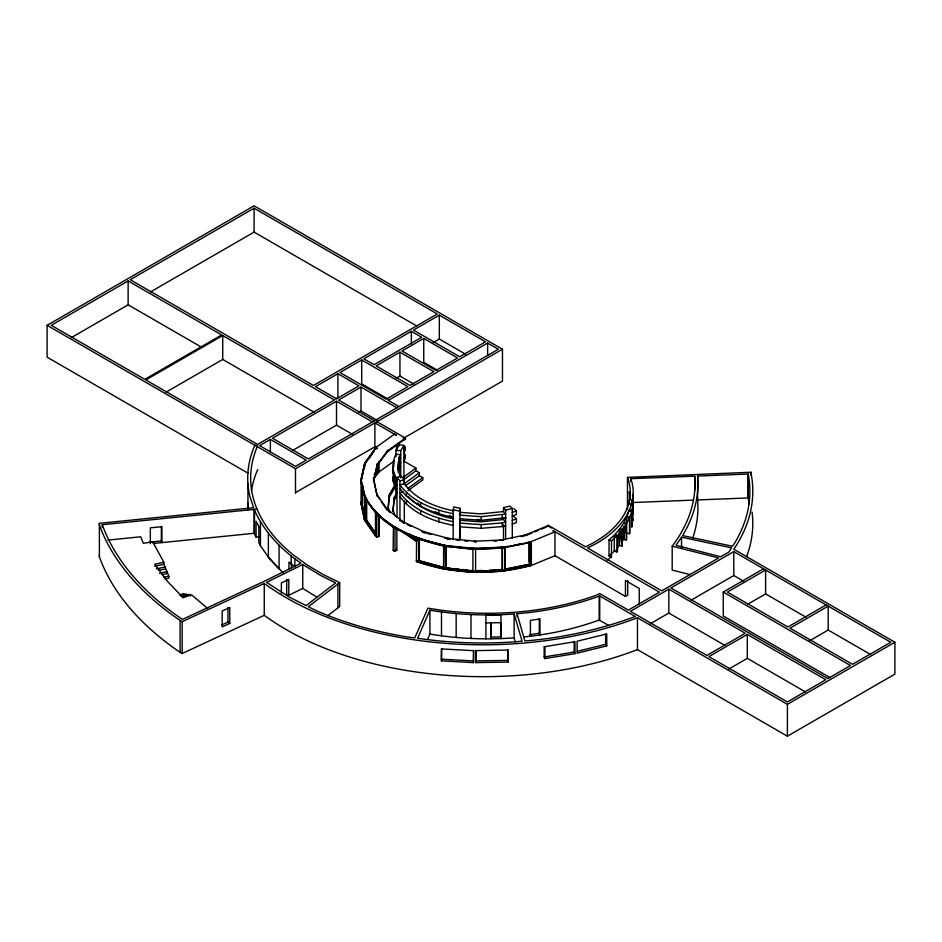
<?xml version="1.0" encoding="UTF-8"?>
<svg xmlns="http://www.w3.org/2000/svg" width="942" height="942" viewBox="0 0 942 942"><rect width="100%" height="100%" fill="white"/><g stroke="black" fill="none" stroke-linecap="round" stroke-linejoin="round"><path stroke-width="1.41" d="M526.872 542.592L529.993 542.557L502.357 548.114L472.908 549.257L443.6 545.936L416.399 538.388L393.167 527.131L376.776 514.261L365.213 498.212L361.092 481.174L364.707 464.3L361.422 479.631M364.907 516.122L362.223 503.393L361.092 503.475L361.104 501.921L364.53 519.018L377.024 537.258L379.131 536.363L379.131 514.709M622.109 530.122L617.94 535.397L614.891 534.503L619.341 529.486L622.109 530.122L622.003 546.125L619.341 545.418L617.563 547.432M630.08 503.77L633 503.746L633.142 498.082L633.142 514.014L633.024 513.131M633 519.725L632.989 520.62L632.635 494.35M609.027 555.921L609.027 539.978L614.243 535.221L616.892 536.01L611.488 540.885L611.488 556.828L609.027 555.921L614.243 551.164L616.892 551.941L617.493 551.2L617.94 535.397M394.922 484.871L389.411 494.409L388.116 507.185L389.906 512.33M388.269 508.48L389.411 494.409M397.018 484.918C392.531 475.533 390.942 463.747 395.934 454.291L400.727 454.68L399.137 457.294L397.712 468.621L400.609 477.57M392.92 472.743L393.214 470.058M393.52 467.385L394.274 460.685M397.018 492.96L392.92 480.785L393.367 473.096M392.92 480.785L393.214 478.112M392.92 511.341L394.274 497.317L395.934 494.526M393.073 510.988L394.274 497.317M398.066 469.457L399.137 457.294M398.242 472.342L399.137 465.254L400.727 462.64L398.336 462.451M398.784 471.765L399.137 465.254M473.732 650.333L473.461 662.626L441.409 660.848L441.68 648.555M626.689 533.254L629.527 533.667L629.774 532.937L629.774 517.005L626.96 516.522L628.879 511L631.776 511.259L631.776 527.19L631.941 526.307L631.941 510.364L632.989 504.688L630.057 504.582M296.542 492.018L374.892 446.779L374.892 422.887L396.582 435.392L394.498 434.132L376.341 447.167L364.707 463.499L361.092 480.373L365.213 497.411L365.213 520.514L366.261 520.267L376.388 535.009L375.481 535.221L364.53 519.018L365.508 518.948M459.543 539.66L460.167 508.374L453.844 506.89L453.196 509.704L453.196 539.625M460.167 508.374L459.543 515.144L481.256 516.675L505.642 514.085L503.511 511.565L503.511 507.585L509.681 506.101L512.295 508.456L512.295 538.377M361.092 481.174C366.214 521.821 410.995 539.189 446.143 546.407L446.355 545.759L446.143 568.709L416.399 560.69L443.6 568.238L472.908 571.558L504.971 570.145L529.993 564.929L529.663 542.027M472.908 549.257L472.908 572.359L502.357 571.217L531.335 565.435L554.968 555.733L625.453 596.427L627.725 595.108L627.725 580.625M365.213 497.411C381.628 526.507 415.081 539.13 446.143 545.606L446.143 568.709L473.084 571.005L446.355 568.073M629.774 517.005L631.776 511.259M429.893 610.169L417.6 638.287C452.136 643.304 487.32 644.399 522.08 641.196L514.144 613.96C486.048 616.009 457.682 614.855 429.893 610.169L429.893 634.072L427.55 639.43M403.918 449.44L405.225 446.732L405.225 450.394L403.918 453.102M403.918 457.412L405.225 454.692L405.225 458.365L403.918 461.085M626.689 517.323L623.898 522.716L626.701 523.199L629.527 517.735L626.689 517.323L626.701 539.142L626.265 539.99L623.498 539.436L622.038 541.532M389.411 497.117L395.605 486.378M395.934 456.682L395.934 450.3L399.243 444.706L403.918 445.46L403.918 484.023M394.274 500.273L395.934 497.47L395.934 485.942M400.727 477.782L400.727 450.688L403.918 445.46M399.137 460.956L400.727 458.342M399.137 468.939L400.727 466.314M681.549 537.175L676.003 545.288L720.748 556.769L728.837 552.094L731.569 547.844L681.549 537.175L681.549 548.421M622.58 529.357L626.159 524.117L623.498 523.505L619.86 528.733L622.58 529.357L622.003 546.125L619.777 532.254M368.287 459.26L371.701 454.48M374.315 450.771L365.732 462.863M376.706 465.383L387.868 450.3M376.706 466.184L387.868 451.1M374.115 474.78L375.846 472.437M374.563 474.898L377.165 471.389L377.165 464.406M373.315 478.736L378.507 471.718L378.507 461.957M373.738 478.948L378.884 471.989L394.215 460.991M418.66 539.213L419.343 538.365L419.343 560.667M419.131 538.624L418.66 561.514L418.66 538.412M444.212 545.171L443.6 545.936L443.6 569.039L472.908 572.359M443.6 568.238L444.012 545.418L428.81 541.261M611.488 556.828L607.166 560.196M545.995 527.343L548.209 525.295L585.512 546.831A121.659 70.238 0 0 0 627.466 477.382L750.939 472.248L751.139 473.932A274.522 158.492 0 0 1 733.794 549.245L894.9 642.256L894.9 674.119L787.406 736.185L637.451 649.615A278.067 160.54 0 0 1 264.266 615.303L182.171 653.536L180.11 652.347A373.197 215.459 0 0 1 99.393 556.899L99.369 523.34L253.586 507.714L249.948 496.658A231.273 133.529 0 0 1 254.858 445.272L257.696 445.684A228.353 131.833 0 0 0 293.657 555.179L307.433 565.176L322.835 574.361L339.697 582.639L308.328 606.719L315.111 610.133A275.158 158.857 0 0 0 406.249 636.816L414.751 637.911L427.927 608.12A204.061 117.821 0 0 0 597.593 594.732L599.665 593.531L628.361 610.11L659.459 592.153L552.895 530.57L554.968 531.83L554.968 555.733M327.663 615.75L339.697 606.542L339.697 582.639M403.211 477.394L415.893 468.056L403.576 460.944M403.211 480.102L415.893 470.764L415.893 468.056M403.211 484.459L419.343 472.754L415.893 470.764M405.507 485.731L419.343 475.71L419.343 472.754M386.491 451.618L404.177 438.925L404.177 439.714L386.491 452.419M407.815 488.368L422.793 477.7L419.343 475.71M407.815 490.676L422.793 480.008L422.793 477.7M396.865 528.38L396.865 550.046L395.004 551.353L393.167 550.234L393.415 527.025M416.6 538.247L416.399 561.491L417.53 561.974C454.115 574.302 494.091 575.68 531.335 565.435L531.335 541.532L554.968 531.83M248.358 473.379L47.1 357.183L47.1 325.32L254.093 205.815L502.475 349.223L502.475 381.086L403.423 438.277M128.136 280.928L51.245 325.32L144.809 379.343L221.7 334.94L128.136 280.928L128.136 304.819L201.47 347.162M254.093 208.206L130.231 279.715L313.415 385.478L437.276 313.969L254.093 208.206L254.093 232.109L416.917 326.12M71.415 337.577L128.136 304.819M150.449 291.938L254.093 232.109M222.736 335.54L145.833 379.932L257.543 444.424L334.434 400.032L222.736 335.54L222.736 359.444L314.133 412.207M166.004 392.19L222.736 359.444M337.895 373.703L315.464 386.656L336.529 398.819L358.961 385.867L337.895 373.703L337.895 397.606L335.411 399.043M361.704 359.962L339.968 372.514L386.173 399.184L407.91 386.644L361.704 359.962L361.704 383.865L387.927 399.008M411.348 331.301L363.765 358.772L374.104 364.731L421.675 337.271L411.348 331.301L411.348 343.96M439.325 315.146L413.444 330.089L459.661 356.771L485.53 341.828L439.325 315.146L439.325 339.049L465.548 354.192M399.95 352.167L376.141 365.908L409.982 385.443L433.791 371.701L399.95 352.167L399.95 376.07L413.738 384.03M423.747 338.425L402.022 350.977L435.852 370.512L457.588 357.96L423.747 338.425L423.747 362.329L437.535 370.288M433.167 342.605L439.325 339.049M270.378 439.408L259.615 445.625L295.494 466.337L306.256 460.12L270.378 439.408L270.378 452.066M372.384 421.934L336.506 401.221L272.45 438.207L308.328 458.931L498.342 349.223L487.626 343.041L388.269 400.397L398.984 406.579M396.876 407.792L361.01 387.08L338.602 400.02L374.48 420.733M396.193 378.237L399.95 376.07M292.538 450.512L336.506 425.125L352.591 434.415M358.513 412.419L361.01 410.983L377.083 420.273M47.1 325.32L295.494 468.727L502.475 349.223M405.543 438.183L403.482 440.173L405.543 438.183L376.977 421.686M668.832 589.139L630.433 611.299L706.877 655.444L745.275 633.271L668.832 589.139L668.832 613.042L724.893 645.4M870.738 654.596L828.195 630.033L828.195 606.13L789.985 628.196L852.545 664.31L890.755 642.256L733.794 551.635L670.892 587.938L827.865 678.57L850.473 665.511L723.244 592.059L723.244 615.962L830.126 677.663M650.251 623.769L668.832 613.042M691.028 600.219L733.794 575.527L743.709 581.249M723.244 592.059L763.526 568.803M747.795 604.211L765.622 593.907L805.952 617.198M747.312 634.449L708.914 656.609L787.406 701.931L825.793 679.759L747.312 634.449L747.312 658.352L805.54 691.97M826.122 604.929L787.901 626.995L727.412 592.071L765.622 570.004L765.622 593.907M728.731 669.079L747.312 658.352M809.084 641.066L828.195 630.033M99.369 523.34L99.393 525.035A373.197 215.459 0 0 0 180.11 620.472L182.171 621.673L264.266 583.428A278.067 160.54 0 0 0 637.44 617.74L787.406 704.322L894.9 642.256M302.759 564.493L266.551 582.368L289.324 597.134L306.115 605.6L335.682 582.874L320.833 575.586L302.759 564.493L302.759 588.397L317.23 597.346M286.721 579.613L286.721 594.096L288.794 595.297L302.759 588.397M221.629 625.041L227.952 622.085L229.777 623.392L222.194 626.936L222.194 611.005L229.777 607.46L229.777 623.392M524.223 535.433L547.231 525.977M525.306 535.751L531.947 533.019M534.609 531.924L538.6 530.287M541.25 529.192L545.241 527.555M512.295 512.436L516.404 510.917L516.404 514.52L512.295 516.039M512.295 520.408L516.404 518.889L516.404 522.563L512.295 524.082M179.734 594.991L183.702 593.554L185.421 595.144M180.758 595.945L186.28 593.955L188 595.544M181.971 596.839L188.871 594.355L190.59 595.945M517.052 613.737L524.882 640.949C562.61 638.075 599.818 629.539 635.308 616.504L599.724 595.968C573.148 605.671 545.218 611.382 517.052 613.737L517.052 616.551M609.144 625.676L599.171 620.06C574.867 628.856 549.445 634.449 523.728 636.969M397.018 517.264L397.018 477.335L401.433 476.146L404.33 479.725L404.33 483.705C415.763 499.507 435.31 507.09 453.844 510.87M397.018 477.335L399.95 480.903L404.33 479.725M404.33 483.705L399.95 484.883C412.302 501.768 433.296 509.763 453.196 513.684M403.235 491.971L399.95 492.854C412.302 509.74 433.296 517.723 453.196 521.656M503.511 507.585L505.642 510.105L512.295 508.456M505.642 517.688L481.256 520.267L459.543 518.748M502.31 522.881L505.642 522.056L503.511 519.537L480.597 521.844L460.167 520.325L459.543 523.116L481.256 524.635L502.31 522.881L502.31 526.554L481.256 528.309L459.543 526.79M502.31 526.554L505.642 525.73M577.387 651.287L605.612 644.352L606.754 645.906L577.128 653.183L577.128 641.231L606.754 633.954L606.754 645.906M503.511 511.565L480.597 513.885L460.167 512.354M365.213 498.212L366.261 497.965M165.109 578.989L168.877 578.2L168.877 576.21L163.849 564.293L163.849 562.292L154.688 564.234L167.452 581.402L183.172 597.734L191.45 594.743L207.64 608.45M154.688 566.224L163.849 564.293M156.36 568.862L165.533 566.931M158.986 570.31L165.533 568.921M159.351 573.231L167.205 571.57M162.071 574.644L167.205 573.56M163.861 577.269L168.877 576.21M499.802 540.296L526.566 534.726L526.566 535.48M521.209 536.599L523.94 536.033M514.344 545.147L519.913 544.017M504.417 569.251L529.498 564.14L529.498 541.756M504.594 547.137L504.594 569.521L529.663 564.399M472.908 571.558L502.357 570.428L529.993 564.929M505.795 517.865L502.31 518.512L502.31 514.909M256.978 508.986L254.128 509.375L254.128 533.278L256.083 537.14L258.885 536.669M544.146 656.974L574.173 652.029L574.973 653.654L544.947 658.599L544.146 656.974L544.146 646.353M539.283 633.283L529.816 634.649L530.417 636.297L530.417 620.366L539.99 618.988L539.99 634.92L539.283 633.283L539.283 618.8M102.278 524.741L254.128 509.375C263.842 531.559 281.128 549.61 300.945 563.175L264.478 581.179L182.395 619.412A370.171 213.716 0 0 1 102.278 524.741L102.278 527.638M107.977 540.096L140.723 536.787L143.337 543.31L152.745 541.827L163.849 562.292M149.825 542.133L161.365 540.967L161.859 542.616L161.859 526.672L150.331 527.85L150.331 543.781M153.216 543.487L254.128 533.278M364.848 496.681L364.53 519.807L377.024 537.258M515.333 641.949L514.144 637.864C486.048 639.901 457.682 638.747 429.893 634.072M446.143 545.606L475.604 548.538L504.971 546.996L504.971 570.145L504.594 569.521M446.143 546.407L475.604 549.327L504.971 547.761L504.417 546.878M473.638 541.273L502.345 539.978M474.603 542.027L476.169 542.156L476.169 541.356L447.485 538.306M494.02 541.155L496.964 541.014M486.743 547.926L489.569 547.808M486.79 548.209L496.646 547.797M475.475 570.711L482.516 570.416M489.569 570.11L502.251 569.58M502.357 570.428L475.51 570.982L475.604 571.641L475.604 548.538M630.822 481.515L630.822 478.701L694.725 476.169L694.725 490.229M748.231 474.109A271.602 156.808 0 0 1 734.866 542.686L732.582 546.266L682.573 535.586A272.909 157.561 0 0 0 697.645 476.051L748.219 474.05L748.231 498.012M632.27 502.545L693.265 500.12M692.57 538.494A272.909 157.561 0 0 0 697.645 499.955L748.219 497.941L749.208 504.311M485.919 622.933L500.944 622.686M475.769 660.919L507.962 660.377L508.044 662.073L475.863 662.603L475.769 650.263M490.9 622.615L490.9 637.098L500.661 636.945L500.944 638.629L500.944 614.726L485.919 614.973L485.919 638.864M441.68 659.176L473.732 660.954M629.032 510.187L631.941 510.364M395.934 450.3L400.727 450.688M447.485 539.095L448.722 539.224M455.987 540.002L458.907 540.319M464.724 540.932L467.632 541.238M447.756 545.913L450.57 546.23M456.199 546.843L460.426 547.302M464.642 547.773L470.27 548.385M446.437 567.79L450.665 568.262M453.479 568.568L459.107 569.18M461.921 569.498L467.55 570.11M470.364 570.416L473.178 570.734M477.041 519.407L481.256 520.267L481.256 516.675M453.196 509.704L459.543 511.165M399.95 496.528C412.302 513.414 433.296 521.409 453.196 525.33M453.844 518.83C437.276 515.615 420.556 509.01 408.545 496.893M376.718 448.969L375.811 448.745L376.341 447.167L364.895 462.64L360.927 479.513L364.872 497.458M377.165 471.389L378.507 471.718M694.725 476.169A269.907 155.83 0 0 1 672.188 546.172L718.675 557.97L661.731 590.846L587.584 548.032L595.886 543.746A124.579 71.922 0 0 0 626.265 516.086L629.527 509.763A124.579 71.922 0 0 0 632.259 483.529L630.822 478.701M690.415 574.691L672.199 570.075L672.199 546.172M423.146 531.535L449.852 538.742L449.852 539.53M423.146 532.336L424.253 532.63M426.973 533.372L431.047 534.467M444.636 538.129L448.969 539.295M421.898 539.377L426.043 540.508M420.721 561.043L444.212 567.473M419.131 560.926L444.012 567.732M416.399 561.491L443.6 569.039M614.891 550.434L617.493 551.2M609.027 539.978L611.488 540.885M449.44 515.51L453.196 517.288C433.296 513.355 412.302 505.371 399.95 488.474M407.18 524.541L411.124 526.413M421.627 531.394L424.453 532.725M396.111 549.681L396.865 550.046M395.193 551.211L393.167 550.234L395.004 551.353L395.004 527.449M403.247 437.653L405.543 438.972M551.659 528.05L548.209 526.06L548.209 525.295M374.892 446.779L377.33 448.192M264.243 615.279L264.266 583.428M435.334 511.694L438.842 513.979L438.842 510.387M402.681 532.1L416.647 541.732M407.639 533.855L417.153 540.484M410.229 534.196L416.929 538.93M288.97 569.321L288.97 562.08L294.858 566.731L294.858 558.771M389.446 511.847L386.42 508.668L403.965 522.445L403.965 523.246L403.388 522.786M399.797 519.972L403.247 522.669M379.131 536.363L378.554 515.698M375.481 535.221L377.024 536.469M283.471 573.125L268.764 557.711L260.416 545.701L258.826 542.545L258.885 526.531M513.79 508.562L516.404 510.917M513.79 516.522L516.404 518.889M417.859 503.134L420.709 506.337L420.709 502.745M387.609 509.905L376.612 494.15L379.602 499.225M381.274 501.627L387.15 510.046M364.719 496.611C380.639 525.93 414.021 538.777 444.954 545.453C473.696 550.152 503.193 549.28 531.335 541.532L529.993 541.791L529.993 565.695M375.623 536.139L364.719 520.514L360.927 503.405M374.045 509.304L376.388 512.707L375.481 512.919L375.481 536.022M376.058 533.773L366.709 520.161L366.709 499.248M258.826 526.613L256.083 521.209L256.083 537.14M630.222 498.141L633 503.746M392.92 469.14L397.018 481.327M392.92 477.111L397.018 489.287M392.92 509.375L395.193 516.145M377.118 495.775L373.55 478.877L377.236 496.34M363.6 507.597L365.096 514.662M361.104 502.71L364.53 519.807M475.51 548.68L475.604 549.327M630.116 497.329L629.35 491.712L629.35 503.299M752.128 512.165L752.682 518.547A274.522 158.492 0 0 1 746.594 556.651M490.9 637.098L490.982 638.794L490.982 622.85M99.369 555.215L99.393 556.899M626.265 539.99L626.159 524.117L623.498 539.436L623.498 526.401M787.406 704.322L787.406 736.185M750.939 472.248L750.939 475.145M748.219 474.05L748.219 497.941M733.794 551.635L733.794 575.527M697.645 476.051L697.645 499.955M639.253 604.387L639.253 588.456L625.453 580.484L625.453 596.427M637.451 617.74L637.451 649.615M629.527 517.735L629.527 533.667M627.466 477.382L627.466 509.257M623.898 528.521L623.898 538.659M619.341 529.486L619.341 545.418M616.892 536.01L616.892 551.941M614.243 535.221L614.243 551.164M605.612 633.731L605.612 644.352M599.724 595.968L599.724 620.59M599.171 596.156L599.171 620.06M574.973 653.654L574.973 641.702L544.947 646.648L544.947 658.599M574.173 641.408L574.173 652.029M529.004 542.368L529.004 561.95M514.144 613.96L514.144 637.864M508.044 662.073L508.044 650.086L475.863 650.616L475.863 662.603M507.962 649.733L507.962 660.377M505.642 510.105L505.642 538.6M503.511 524.647L503.511 540.414M502.357 571.217L502.286 547.561L502.286 569.863M500.661 622.462L500.661 636.945M487.626 343.041L487.626 355.687M481.256 524.635L481.256 528.309M473.461 662.626L473.461 650.675L441.409 648.908L441.409 660.848M471 614.584L471 638.488M460.167 525.424L460.167 539.766M456.163 613.583L456.163 637.475M441.492 611.959L441.492 635.862M438.842 518.359L438.842 522.033M425.207 533.09L425.207 532.289L402.293 521.432L402.293 522.221M420.709 510.705L420.709 514.379M406.449 492.796L406.449 496.399M406.449 500.767L406.449 504.441M404.33 501.085L404.33 522.586M399.95 480.903L399.95 520.832M398.643 443.658L398.643 446.543M396.582 444.848L396.582 450.629M378.884 461.886L378.884 471.989M376.776 513.461L376.776 536.563M376.718 464.3L376.718 471.271M366.261 499.354L366.261 520.267M364.707 463.499L364.707 467.091M362.705 485.236L362.705 503.358M362.223 485.271L362.223 503.393M361.104 479.608L361.092 503.475M361.01 387.08L361.01 410.983M337.907 583.969L337.907 607.873M336.506 401.221L336.506 425.125M295.494 468.727L295.494 493.349M291.419 562.61L291.419 568.403M291.196 556.098L291.196 564.058M288.794 595.297L288.794 579.354L281.375 583.016L281.375 593.154M279.079 545.3L279.079 569.203L268.376 557.158L268.376 533.266M260.416 521.797L260.416 545.701M254.493 510.105L254.493 534.008M247.934 483.764L247.934 509.846M227.952 607.602L227.952 622.085M182.171 621.673L182.171 653.536M180.11 620.472L180.11 652.347M161.365 526.472L161.365 540.967M247.746 508.445A231.273 133.529 0 0 1 248.076 502.698M251.526 490.57A228.353 131.833 0 0 1 257.696 469.587M377.401 463.923L373.538 481.15L377.401 463.923"/></g></svg>
